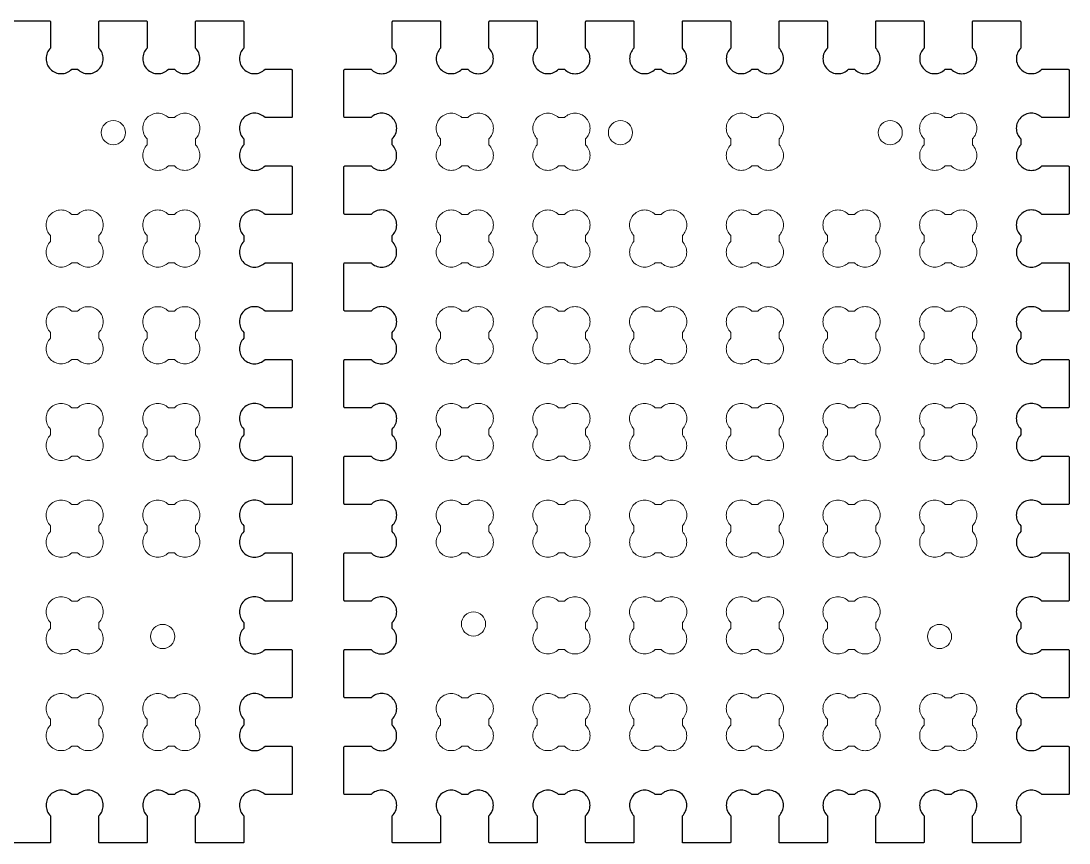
# Model space of a CAD drawing. Header units: millimetres. Extents: x -127 to 554, y -606 to 1045.
# Drawn here: x 197.7 to 306.1, y -31.8 to 53.2 of the extents above; entities that cross this region are included whole.
import ezdxf

# ---------------------------------------------------------------- set-up
doc = ezdxf.new("R2010")
doc.units = ezdxf.units.MM
doc.layers.get('0').update_dxf_attribs({"lineweight": 25})
doc.layers.add('holes', color=1, linetype='Continuous', lineweight=0)

msp = doc.modelspace()

# ---------------------------------------------------------------- linework, layer by layer
msp.add_lwpolyline([(195.83, 53.22), (200.63, 53.22, -0.414214), (200.73, 53.12), (200.73, 50.41, 0.414214), (200.73, 48.22, 0.414214), (202.92, 48.22), (203.54, 48.22, 0.414214), (205.73, 48.22, 0.414214), (205.73, 50.41), (205.73, 53.12, -0.414214), (205.83, 53.22), (210.63, 53.22, -0.414214), (210.73, 53.12), (210.73, 50.41, 0.414214), (210.73, 48.22, 0.414214), (212.92, 48.22), (213.54, 48.22, 0.414214), (215.73, 48.22, 0.414214), (215.73, 50.41), (215.73, 53.12, -0.414214), (215.83, 53.22), (220.63, 53.22, -0.414214), (220.73, 53.12), (220.73, 50.41, 0.414214), (220.73, 48.22, 0.414214), (222.92, 48.22), (225.63, 48.22, -0.414214), (225.73, 48.12), (225.73, 43.32, -0.414214), (225.63, 43.22), (222.92, 43.22, 0.414214), (220.73, 43.22, 0.414214), (220.73, 41.02), (220.73, 40.41, 0.414214), (220.73, 38.22, 0.414214), (222.92, 38.22), (225.63, 38.22, -0.414214), (225.73, 38.12), (225.73, 33.32, -0.414214), (225.63, 33.22), (222.92, 33.22, 0.414214), (220.73, 33.22, 0.414214), (220.73, 31.02), (220.73, 30.41, 0.414214), (220.73, 28.22, 0.414214), (222.92, 28.22), (225.63, 28.22, -0.414214), (225.73, 28.12), (225.73, 23.32, -0.414214), (225.63, 23.22), (222.92, 23.22, 0.414214), (220.73, 23.22, 0.414214), (220.73, 21.02), (220.73, 20.41, 0.414214), (220.73, 18.22, 0.414214), (222.92, 18.22), (225.63, 18.22, -0.414214), (225.73, 18.12), (225.73, 13.32, -0.414214), (225.63, 13.22), (222.92, 13.22, 0.414214), (220.73, 13.22, 0.414214), (220.73, 11.02), (220.73, 10.41, 0.414214), (220.73, 8.22, 0.414214), (222.92, 8.22), (225.63, 8.22, -0.414214), (225.73, 8.12), (225.73, 3.32, -0.414214), (225.63, 3.22), (222.92, 3.22, 0.414214), (220.73, 3.22, 0.414214), (220.73, 1.02), (220.73, 0.41, 0.414214), (220.73, -1.78, 0.414214), (222.92, -1.78), (225.63, -1.78, -0.414214), (225.73, -1.88), (225.73, -6.68, -0.414214), (225.63, -6.78), (222.92, -6.78, 0.414214), (220.73, -6.78, 0.414214), (220.73, -8.98), (220.73, -9.59, 0.414214), (220.73, -11.78, 0.414214), (222.92, -11.78), (225.63, -11.78, -0.414214), (225.73, -11.88), (225.73, -16.68, -0.414214), (225.63, -16.78), (222.92, -16.78, 0.414214), (220.73, -16.78, 0.414214), (220.73, -18.98), (220.73, -19.59, 0.414214), (220.73, -21.78, 0.414214), (222.92, -21.78), (225.63, -21.78, -0.414214), (225.73, -21.88), (225.73, -26.68, -0.414214), (225.63, -26.78), (222.92, -26.78, 0.414214), (220.73, -26.78, 0.414214), (220.73, -28.98), (220.73, -31.68, -0.414214), (220.63, -31.78), (215.83, -31.78, -0.414214), (215.73, -31.68), (215.73, -28.98, 0.414214), (215.73, -26.78, 0.414214), (213.54, -26.78), (212.92, -26.78, 0.414214), (210.73, -26.78, 0.414214), (210.73, -28.98), (210.73, -31.68, -0.414214), (210.63, -31.78), (205.83, -31.78, -0.414214), (205.73, -31.68), (205.73, -28.98, 0.414214), (205.73, -26.78, 0.414214), (203.54, -26.78), (202.92, -26.78, 0.414214), (200.73, -26.78, 0.414214), (200.73, -28.98), (200.73, -31.68, -0.414214), (200.63, -31.78), (195.83, -31.78, -0.414214)], format="xyb")
msp.add_lwpolyline([(231.18, -26.78, -0.414214), (231.08, -26.68), (231.08, -21.88, -0.414214), (231.18, -21.78), (233.88, -21.78, 0.414214), (236.08, -21.78, 0.414214), (236.08, -19.59), (236.08, -18.98, 0.414214), (236.08, -16.78, 0.414214), (233.88, -16.78), (231.18, -16.78, -0.414214), (231.08, -16.68), (231.08, -11.88, -0.414214), (231.18, -11.78), (233.88, -11.78, 0.414214), (236.08, -11.78, 0.414214), (236.08, -9.59), (236.08, -8.98, 0.414214), (236.08, -6.78, 0.414214), (233.88, -6.78), (231.18, -6.78, -0.414214), (231.08, -6.68), (231.08, -1.88, -0.414214), (231.18, -1.78), (233.88, -1.78, 0.414214), (236.08, -1.78, 0.414214), (236.08, 0.41), (236.08, 1.02, 0.414214), (236.08, 3.22, 0.414214), (233.88, 3.22), (231.18, 3.22, -0.414214), (231.08, 3.32), (231.08, 8.12, -0.414214), (231.18, 8.22), (233.88, 8.22, 0.414214), (236.08, 8.22, 0.414214), (236.08, 10.41), (236.08, 11.02, 0.414214), (236.08, 13.22, 0.414214), (233.88, 13.22), (231.18, 13.22, -0.414214), (231.08, 13.32), (231.08, 18.12, -0.414214), (231.18, 18.22), (233.88, 18.22, 0.414214), (236.08, 18.22, 0.414214), (236.08, 20.41), (236.08, 21.02, 0.414214), (236.08, 23.22, 0.414214), (233.88, 23.22), (231.18, 23.22, -0.414214), (231.08, 23.32), (231.08, 28.12, -0.414214), (231.18, 28.22), (233.88, 28.22, 0.414214), (236.08, 28.22, 0.414214), (236.08, 30.41), (236.08, 31.02, 0.414214), (236.08, 33.22, 0.414214), (233.88, 33.22), (231.18, 33.22, -0.414214), (231.08, 33.32), (231.08, 38.12, -0.414214), (231.18, 38.22), (233.88, 38.22, 0.414214), (236.08, 38.22, 0.414214), (236.08, 40.41), (236.08, 41.02, 0.414214), (236.08, 43.22, 0.414214), (233.88, 43.22), (231.18, 43.22, -0.414214), (231.08, 43.32), (231.08, 48.12, -0.414214), (231.18, 48.22), (233.88, 48.22, 0.414214), (236.08, 48.22, 0.414214), (236.08, 50.41), (236.08, 53.12, -0.414214), (236.18, 53.22), (240.98, 53.22, -0.414214), (241.08, 53.12), (241.08, 50.41, 0.414214), (241.08, 48.22, 0.414214), (243.27, 48.22), (243.88, 48.22, 0.414214), (246.08, 48.22, 0.414214), (246.08, 50.41), (246.08, 53.12, -0.414214), (246.18, 53.22), (250.98, 53.22, -0.414214), (251.08, 53.12), (251.08, 50.41, 0.414214), (251.08, 48.22, 0.414214), (253.27, 48.22), (253.88, 48.22, 0.414214), (256.08, 48.22, 0.414214), (256.08, 50.41), (256.08, 53.12, -0.414214), (256.18, 53.22), (260.98, 53.22, -0.414214), (261.08, 53.12), (261.08, 50.41, 0.414214), (261.08, 48.22, 0.414214), (263.27, 48.22), (263.88, 48.22, 0.414214), (266.08, 48.22, 0.414214), (266.08, 50.41), (266.08, 53.12, -0.414214), (266.18, 53.22), (270.98, 53.22, -0.414214), (271.08, 53.12), (271.08, 50.41, 0.414214), (271.08, 48.22, 0.414214), (273.27, 48.22), (273.88, 48.22, 0.414214), (276.08, 48.22, 0.414214), (276.08, 50.41), (276.08, 53.12, -0.414214), (276.18, 53.22), (280.98, 53.22, -0.414214), (281.08, 53.12), (281.08, 50.41, 0.414214), (281.08, 48.22, 0.414214), (283.27, 48.22), (283.88, 48.22, 0.414214), (286.08, 48.22, 0.414214), (286.08, 50.41), (286.08, 53.12, -0.414214), (286.18, 53.22), (290.98, 53.22, -0.414214), (291.08, 53.12), (291.08, 50.41, 0.414214), (291.08, 48.22, 0.414214), (293.27, 48.22), (293.88, 48.22, 0.414214), (296.08, 48.22, 0.414214), (296.08, 50.41), (296.08, 53.12, -0.414214), (296.18, 53.22), (300.98, 53.22, -0.414214), (301.08, 53.12), (301.08, 50.41, 0.414214), (301.08, 48.22, 0.414214), (303.27, 48.22), (305.98, 48.22, -0.414214), (306.08, 48.12), (306.08, 43.32, -0.414214), (305.98, 43.22), (303.27, 43.22, 0.414214), (301.08, 43.22, 0.414214), (301.08, 41.02), (301.08, 40.41, 0.414214), (301.08, 38.22, 0.414214), (303.27, 38.22), (305.98, 38.22, -0.414214), (306.08, 38.12), (306.08, 33.32, -0.414214), (305.98, 33.22), (303.27, 33.22, 0.414214), (301.08, 33.22, 0.414214), (301.08, 31.02), (301.08, 30.41, 0.414214), (301.08, 28.22, 0.414214), (303.27, 28.22), (305.98, 28.22, -0.414214), (306.08, 28.12), (306.08, 23.32, -0.414214), (305.98, 23.22), (303.27, 23.22, 0.414214), (301.08, 23.22, 0.414214), (301.08, 21.02), (301.08, 20.41, 0.414214), (301.08, 18.22, 0.414214), (303.27, 18.22), (305.98, 18.22, -0.414214), (306.08, 18.12), (306.08, 13.32, -0.414214), (305.98, 13.22), (303.27, 13.22, 0.414214), (301.08, 13.22, 0.414214), (301.08, 11.02), (301.08, 10.41, 0.414214), (301.08, 8.22, 0.414214), (303.27, 8.22), (305.98, 8.22, -0.414214), (306.08, 8.12), (306.08, 3.32, -0.414214), (305.98, 3.22), (303.27, 3.22, 0.414214), (301.08, 3.22, 0.414214), (301.08, 1.02), (301.08, 0.41, 0.414214), (301.08, -1.78, 0.414214), (303.27, -1.78), (305.98, -1.78, -0.414214), (306.08, -1.88), (306.08, -6.68, -0.414214), (305.98, -6.78), (303.27, -6.78, 0.414214), (301.08, -6.78, 0.414214), (301.08, -8.98), (301.08, -9.59, 0.414214), (301.08, -11.78, 0.414214), (303.27, -11.78), (305.98, -11.78, -0.414214), (306.08, -11.88), (306.08, -16.68, -0.414214), (305.98, -16.78), (303.27, -16.78, 0.414214), (301.08, -16.78, 0.414214), (301.08, -18.98), (301.08, -19.59, 0.414214), (301.08, -21.78, 0.414214), (303.27, -21.78), (305.98, -21.78, -0.414214), (306.08, -21.88), (306.08, -26.68, -0.414214), (305.98, -26.78), (303.27, -26.78, 0.414214), (301.08, -26.78, 0.414214), (301.08, -28.98), (301.08, -31.68, -0.414214), (300.98, -31.78), (296.18, -31.78, -0.414214), (296.08, -31.68), (296.08, -28.98, 0.414214), (296.08, -26.78, 0.414214), (293.88, -26.78), (293.27, -26.78, 0.414214), (291.08, -26.78, 0.414214), (291.08, -28.98), (291.08, -31.68, -0.414214), (290.98, -31.78), (286.18, -31.78, -0.414214), (286.08, -31.68), (286.08, -28.98, 0.414214), (286.08, -26.78, 0.414214), (283.88, -26.78), (283.27, -26.78, 0.414214), (281.08, -26.78, 0.414214), (281.08, -28.98), (281.08, -31.68, -0.414214), (280.98, -31.78), (276.18, -31.78, -0.414214), (276.08, -31.68), (276.08, -28.98, 0.414214), (276.08, -26.78, 0.414214), (273.88, -26.78), (273.27, -26.78, 0.414214), (271.08, -26.78, 0.414214), (271.08, -28.98), (271.08, -31.68, -0.414214), (270.98, -31.78), (266.18, -31.78, -0.414214), (266.08, -31.68), (266.08, -28.98, 0.414214), (266.08, -26.78, 0.414214), (263.88, -26.78), (263.27, -26.78, 0.414214), (261.08, -26.78, 0.414214), (261.08, -28.98), (261.08, -31.68, -0.414214), (260.98, -31.78), (256.18, -31.78, -0.414214), (256.08, -31.68), (256.08, -28.98, 0.414214), (256.08, -26.78, 0.414214), (253.88, -26.78), (253.27, -26.78, 0.414214), (251.08, -26.78, 0.414214), (251.08, -28.98), (251.08, -31.68, -0.414214), (250.98, -31.78), (246.18, -31.78, -0.414214), (246.08, -31.68), (246.08, -28.98, 0.414214), (246.08, -26.78, 0.414214), (243.88, -26.78), (243.27, -26.78, 0.414214), (241.08, -26.78, 0.414214), (241.08, -28.98), (241.08, -31.68, -0.414214), (240.98, -31.78), (236.18, -31.78, -0.414214), (236.08, -31.68), (236.08, -28.98, 0.414214), (236.08, -26.78, 0.414214), (233.88, -26.78), (231.18, -26.78)], format="xyb", close=True)
at = {"layer": 'holes'}
for points in [[(213.54, 38.22, 0.414214), (215.73, 38.22, 0.414214), (215.73, 40.41), (215.73, 41.02, 0.414214), (215.73, 43.22, 0.414214), (213.54, 43.22), (212.92, 43.22, 0.414214), (210.73, 43.22, 0.414214), (210.73, 41.02), (210.73, 40.41, 0.414214), (210.73, 38.22, 0.414214), (212.92, 38.22), (213.54, 38.22)], [(243.88, 38.22, 0.414214), (246.08, 38.22, 0.414214), (246.08, 40.41), (246.08, 41.02, 0.414214), (246.08, 43.22, 0.414214), (243.88, 43.22), (243.27, 43.22, 0.414214), (241.08, 43.22, 0.414214), (241.08, 41.02), (241.08, 40.41, 0.414214), (241.08, 38.22, 0.414214), (243.27, 38.22), (243.88, 38.22)], [(253.88, 38.22, 0.414214), (256.08, 38.22, 0.414214), (256.08, 40.41), (256.08, 41.02, 0.414214), (256.08, 43.22, 0.414214), (253.88, 43.22), (253.27, 43.22, 0.414214), (251.08, 43.22, 0.414214), (251.08, 41.02), (251.08, 40.41, 0.414214), (251.08, 38.22, 0.414214), (253.27, 38.22), (253.88, 38.22)], [(273.88, 38.22, 0.414214), (276.08, 38.22, 0.414214), (276.08, 40.41), (276.08, 41.02, 0.414214), (276.08, 43.22, 0.414214), (273.88, 43.22), (273.27, 43.22, 0.414214), (271.08, 43.22, 0.414214), (271.08, 41.02), (271.08, 40.41, 0.414214), (271.08, 38.22, 0.414214), (273.27, 38.22), (273.88, 38.22)], [(293.88, 38.22, 0.414214), (296.08, 38.22, 0.414214), (296.08, 40.41), (296.08, 41.02, 0.414214), (296.08, 43.22, 0.414214), (293.88, 43.22), (293.27, 43.22, 0.414214), (291.08, 43.22, 0.414214), (291.08, 41.02), (291.08, 40.41, 0.414214), (291.08, 38.22, 0.414214), (293.27, 38.22), (293.88, 38.22)], [(203.54, 28.22, 0.414214), (205.73, 28.22, 0.414214), (205.73, 30.41), (205.73, 31.02, 0.414214), (205.73, 33.22, 0.414214), (203.54, 33.22), (202.92, 33.22, 0.414214), (200.73, 33.22, 0.414214), (200.73, 31.02), (200.73, 30.41, 0.414214), (200.73, 28.22, 0.414214), (202.92, 28.22), (203.54, 28.22)], [(213.54, 28.22, 0.414214), (215.73, 28.22, 0.414214), (215.73, 30.41), (215.73, 31.02, 0.414214), (215.73, 33.22, 0.414214), (213.54, 33.22), (212.92, 33.22, 0.414214), (210.73, 33.22, 0.414214), (210.73, 31.02), (210.73, 30.41, 0.414214), (210.73, 28.22, 0.414214), (212.92, 28.22), (213.54, 28.22)], [(243.88, 28.22, 0.414214), (246.08, 28.22, 0.414214), (246.08, 30.41), (246.08, 31.02, 0.414214), (246.08, 33.22, 0.414214), (243.88, 33.22), (243.27, 33.22, 0.414214), (241.08, 33.22, 0.414214), (241.08, 31.02), (241.08, 30.41, 0.414214), (241.08, 28.22, 0.414214), (243.27, 28.22), (243.88, 28.22)], [(253.88, 28.22, 0.414214), (256.08, 28.22, 0.414214), (256.08, 30.41), (256.08, 31.02, 0.414214), (256.08, 33.22, 0.414214), (253.88, 33.22), (253.27, 33.22, 0.414214), (251.08, 33.22, 0.414214), (251.08, 31.02), (251.08, 30.41, 0.414214), (251.08, 28.22, 0.414214), (253.27, 28.22), (253.88, 28.22)], [(263.88, 28.22, 0.414214), (266.08, 28.22, 0.414214), (266.08, 30.41), (266.08, 31.02, 0.414214), (266.08, 33.22, 0.414214), (263.88, 33.22), (263.27, 33.22, 0.414214), (261.08, 33.22, 0.414214), (261.08, 31.02), (261.08, 30.41, 0.414214), (261.08, 28.22, 0.414214), (263.27, 28.22), (263.88, 28.22)], [(273.88, 28.22, 0.414214), (276.08, 28.22, 0.414214), (276.08, 30.41), (276.08, 31.02, 0.414214), (276.08, 33.22, 0.414214), (273.88, 33.22), (273.27, 33.22, 0.414214), (271.08, 33.22, 0.414214), (271.08, 31.02), (271.08, 30.41, 0.414214), (271.08, 28.22, 0.414214), (273.27, 28.22), (273.88, 28.22)], [(283.88, 28.22, 0.414214), (286.08, 28.22, 0.414214), (286.08, 30.41), (286.08, 31.02, 0.414214), (286.08, 33.22, 0.414214), (283.88, 33.22), (283.27, 33.22, 0.414214), (281.08, 33.22, 0.414214), (281.08, 31.02), (281.08, 30.41, 0.414214), (281.08, 28.22, 0.414214), (283.27, 28.22), (283.88, 28.22)], [(293.88, 28.22, 0.414214), (296.08, 28.22, 0.414214), (296.08, 30.41), (296.08, 31.02, 0.414214), (296.08, 33.22, 0.414214), (293.88, 33.22), (293.27, 33.22, 0.414214), (291.08, 33.22, 0.414214), (291.08, 31.02), (291.08, 30.41, 0.414214), (291.08, 28.22, 0.414214), (293.27, 28.22), (293.88, 28.22)], [(203.54, 18.22, 0.414214), (205.73, 18.22, 0.414214), (205.73, 20.41), (205.73, 21.02, 0.414214), (205.73, 23.22, 0.414214), (203.54, 23.22), (202.92, 23.22, 0.414214), (200.73, 23.22, 0.414214), (200.73, 21.02), (200.73, 20.41, 0.414214), (200.73, 18.22, 0.414214), (202.92, 18.22), (203.54, 18.22)], [(213.54, 18.22, 0.414214), (215.73, 18.22, 0.414214), (215.73, 20.41), (215.73, 21.02, 0.414214), (215.73, 23.22, 0.414214), (213.54, 23.22), (212.92, 23.22, 0.414214), (210.73, 23.22, 0.414214), (210.73, 21.02), (210.73, 20.41, 0.414214), (210.73, 18.22, 0.414214), (212.92, 18.22), (213.54, 18.22)], [(243.88, 18.22, 0.414214), (246.08, 18.22, 0.414214), (246.08, 20.41), (246.08, 21.02, 0.414214), (246.08, 23.22, 0.414214), (243.88, 23.22), (243.27, 23.22, 0.414214), (241.08, 23.22, 0.414214), (241.08, 21.02), (241.08, 20.41, 0.414214), (241.08, 18.22, 0.414214), (243.27, 18.22), (243.88, 18.22)], [(253.88, 18.22, 0.414214), (256.08, 18.22, 0.414214), (256.08, 20.41), (256.08, 21.02, 0.414214), (256.08, 23.22, 0.414214), (253.88, 23.22), (253.27, 23.22, 0.414214), (251.08, 23.22, 0.414214), (251.08, 21.02), (251.08, 20.41, 0.414214), (251.08, 18.22, 0.414214), (253.27, 18.22), (253.88, 18.22)], [(263.88, 18.22, 0.414214), (266.08, 18.22, 0.414214), (266.08, 20.41), (266.08, 21.02, 0.414214), (266.08, 23.22, 0.414214), (263.88, 23.22), (263.27, 23.22, 0.414214), (261.08, 23.22, 0.414214), (261.08, 21.02), (261.08, 20.41, 0.414214), (261.08, 18.22, 0.414214), (263.27, 18.22), (263.88, 18.22)], [(273.88, 18.22, 0.414214), (276.08, 18.22, 0.414214), (276.08, 20.41), (276.08, 21.02, 0.414214), (276.08, 23.22, 0.414214), (273.88, 23.22), (273.27, 23.22, 0.414214), (271.08, 23.22, 0.414214), (271.08, 21.02), (271.08, 20.41, 0.414214), (271.08, 18.22, 0.414214), (273.27, 18.22), (273.88, 18.22)], [(283.88, 18.22, 0.414214), (286.08, 18.22, 0.414214), (286.08, 20.41), (286.08, 21.02, 0.414214), (286.08, 23.22, 0.414214), (283.88, 23.22), (283.27, 23.22, 0.414214), (281.08, 23.22, 0.414214), (281.08, 21.02), (281.08, 20.41, 0.414214), (281.08, 18.22, 0.414214), (283.27, 18.22), (283.88, 18.22)], [(293.88, 18.22, 0.414214), (296.08, 18.22, 0.414214), (296.08, 20.41), (296.08, 21.02, 0.414214), (296.08, 23.22, 0.414214), (293.88, 23.22), (293.27, 23.22, 0.414214), (291.08, 23.22, 0.414214), (291.08, 21.02), (291.08, 20.41, 0.414214), (291.08, 18.22, 0.414214), (293.27, 18.22), (293.88, 18.22)], [(203.54, 8.22, 0.414214), (205.73, 8.22, 0.414214), (205.73, 10.41), (205.73, 11.02, 0.414214), (205.73, 13.22, 0.414214), (203.54, 13.22), (202.92, 13.22, 0.414214), (200.73, 13.22, 0.414214), (200.73, 11.02), (200.73, 10.41, 0.414214), (200.73, 8.22, 0.414214), (202.92, 8.22), (203.54, 8.22)], [(213.54, 8.22, 0.414214), (215.73, 8.22, 0.414214), (215.73, 10.41), (215.73, 11.02, 0.414214), (215.73, 13.22, 0.414214), (213.54, 13.22), (212.92, 13.22, 0.414214), (210.73, 13.22, 0.414214), (210.73, 11.02), (210.73, 10.41, 0.414214), (210.73, 8.22, 0.414214), (212.92, 8.22), (213.54, 8.22)], [(243.88, 8.22, 0.414214), (246.08, 8.22, 0.414214), (246.08, 10.41), (246.08, 11.02, 0.414214), (246.08, 13.22, 0.414214), (243.88, 13.22), (243.27, 13.22, 0.414214), (241.08, 13.22, 0.414214), (241.08, 11.02), (241.08, 10.41, 0.414214), (241.08, 8.22, 0.414214), (243.27, 8.22), (243.88, 8.22)], [(253.88, 8.22, 0.414214), (256.08, 8.22, 0.414214), (256.08, 10.41), (256.08, 11.02, 0.414214), (256.08, 13.22, 0.414214), (253.88, 13.22), (253.27, 13.22, 0.414214), (251.08, 13.22, 0.414214), (251.08, 11.02), (251.08, 10.41, 0.414214), (251.08, 8.22, 0.414214), (253.27, 8.22), (253.88, 8.22)], [(263.88, 8.22, 0.414214), (266.08, 8.22, 0.414214), (266.08, 10.41), (266.08, 11.02, 0.414214), (266.08, 13.22, 0.414214), (263.88, 13.22), (263.27, 13.22, 0.414214), (261.08, 13.22, 0.414214), (261.08, 11.02), (261.08, 10.41, 0.414214), (261.08, 8.22, 0.414214), (263.27, 8.22), (263.88, 8.22)], [(273.88, 8.22, 0.414214), (276.08, 8.22, 0.414214), (276.08, 10.41), (276.08, 11.02, 0.414214), (276.08, 13.22, 0.414214), (273.88, 13.22), (273.27, 13.22, 0.414214), (271.08, 13.22, 0.414214), (271.08, 11.02), (271.08, 10.41, 0.414214), (271.08, 8.22, 0.414214), (273.27, 8.22), (273.88, 8.22)], [(283.88, 8.22, 0.414214), (286.08, 8.22, 0.414214), (286.08, 10.41), (286.08, 11.02, 0.414214), (286.08, 13.22, 0.414214), (283.88, 13.22), (283.27, 13.22, 0.414214), (281.08, 13.22, 0.414214), (281.08, 11.02), (281.08, 10.41, 0.414214), (281.08, 8.22, 0.414214), (283.27, 8.22), (283.88, 8.22)], [(293.88, 8.22, 0.414214), (296.08, 8.22, 0.414214), (296.08, 10.41), (296.08, 11.02, 0.414214), (296.08, 13.22, 0.414214), (293.88, 13.22), (293.27, 13.22, 0.414214), (291.08, 13.22, 0.414214), (291.08, 11.02), (291.08, 10.41, 0.414214), (291.08, 8.22, 0.414214), (293.27, 8.22), (293.88, 8.22)], [(203.54, -1.78, 0.414214), (205.73, -1.78, 0.414214), (205.73, 0.41), (205.73, 1.02, 0.414214), (205.73, 3.22, 0.414214), (203.54, 3.22), (202.92, 3.22, 0.414214), (200.73, 3.22, 0.414214), (200.73, 1.02), (200.73, 0.41, 0.414214), (200.73, -1.78, 0.414214), (202.92, -1.78), (203.54, -1.78)], [(213.54, -1.78, 0.414214), (215.73, -1.78, 0.414214), (215.73, 0.41), (215.73, 1.02, 0.414214), (215.73, 3.22, 0.414214), (213.54, 3.22), (212.92, 3.22, 0.414214), (210.73, 3.22, 0.414214), (210.73, 1.02), (210.73, 0.41, 0.414214), (210.73, -1.78, 0.414214), (212.92, -1.78), (213.54, -1.78)], [(243.88, -1.78, 0.414214), (246.08, -1.78, 0.414214), (246.08, 0.41), (246.08, 1.02, 0.414214), (246.08, 3.22, 0.414214), (243.88, 3.22), (243.27, 3.22, 0.414214), (241.08, 3.22, 0.414214), (241.08, 1.02), (241.08, 0.41, 0.414214), (241.08, -1.78, 0.414214), (243.27, -1.78), (243.88, -1.78)], [(253.88, -1.78, 0.414214), (256.08, -1.78, 0.414214), (256.08, 0.41), (256.08, 1.02, 0.414214), (256.08, 3.22, 0.414214), (253.88, 3.22), (253.27, 3.22, 0.414214), (251.08, 3.22, 0.414214), (251.08, 1.02), (251.08, 0.41, 0.414214), (251.08, -1.78, 0.414214), (253.27, -1.78), (253.88, -1.78)], [(263.88, -1.78, 0.414214), (266.08, -1.78, 0.414214), (266.08, 0.41), (266.08, 1.02, 0.414214), (266.08, 3.22, 0.414214), (263.88, 3.22), (263.27, 3.22, 0.414214), (261.08, 3.22, 0.414214), (261.08, 1.02), (261.08, 0.41, 0.414214), (261.08, -1.78, 0.414214), (263.27, -1.78), (263.88, -1.78)], [(273.88, -1.78, 0.414214), (276.08, -1.78, 0.414214), (276.08, 0.41), (276.08, 1.02, 0.414214), (276.08, 3.22, 0.414214), (273.88, 3.22), (273.27, 3.22, 0.414214), (271.08, 3.22, 0.414214), (271.08, 1.02), (271.08, 0.41, 0.414214), (271.08, -1.78, 0.414214), (273.27, -1.78), (273.88, -1.78)], [(283.88, -1.78, 0.414214), (286.08, -1.78, 0.414214), (286.08, 0.41), (286.08, 1.02, 0.414214), (286.08, 3.22, 0.414214), (283.88, 3.22), (283.27, 3.22, 0.414214), (281.08, 3.22, 0.414214), (281.08, 1.02), (281.08, 0.41, 0.414214), (281.08, -1.78, 0.414214), (283.27, -1.78), (283.88, -1.78)], [(293.88, -1.78, 0.414214), (296.08, -1.78, 0.414214), (296.08, 0.41), (296.08, 1.02, 0.414214), (296.08, 3.22, 0.414214), (293.88, 3.22), (293.27, 3.22, 0.414214), (291.08, 3.22, 0.414214), (291.08, 1.02), (291.08, 0.41, 0.414214), (291.08, -1.78, 0.414214), (293.27, -1.78), (293.88, -1.78)], [(203.54, -11.78, 0.414214), (205.73, -11.78, 0.414214), (205.73, -9.59), (205.73, -8.98, 0.414214), (205.73, -6.78, 0.414214), (203.54, -6.78), (202.92, -6.78, 0.414214), (200.73, -6.78, 0.414214), (200.73, -8.98), (200.73, -9.59, 0.414214), (200.73, -11.78, 0.414214), (202.92, -11.78), (203.54, -11.78)], [(253.88, -11.78, 0.414214), (256.08, -11.78, 0.414214), (256.08, -9.59), (256.08, -8.98, 0.414214), (256.08, -6.78, 0.414214), (253.88, -6.78), (253.27, -6.78, 0.414214), (251.08, -6.78, 0.414214), (251.08, -8.98), (251.08, -9.59, 0.414214), (251.08, -11.78, 0.414214), (253.27, -11.78), (253.88, -11.78)], [(263.88, -11.78, 0.414214), (266.08, -11.78, 0.414214), (266.08, -9.59), (266.08, -8.98, 0.414214), (266.08, -6.78, 0.414214), (263.88, -6.78), (263.27, -6.78, 0.414214), (261.08, -6.78, 0.414214), (261.08, -8.98), (261.08, -9.59, 0.414214), (261.08, -11.78, 0.414214), (263.27, -11.78), (263.88, -11.78)], [(273.88, -11.78, 0.414214), (276.08, -11.78, 0.414214), (276.08, -9.59), (276.08, -8.98, 0.414214), (276.08, -6.78, 0.414214), (273.88, -6.78), (273.27, -6.78, 0.414214), (271.08, -6.78, 0.414214), (271.08, -8.98), (271.08, -9.59, 0.414214), (271.08, -11.78, 0.414214), (273.27, -11.78), (273.88, -11.78)], [(283.88, -11.78, 0.414214), (286.08, -11.78, 0.414214), (286.08, -9.59), (286.08, -8.98, 0.414214), (286.08, -6.78, 0.414214), (283.88, -6.78), (283.27, -6.78, 0.414214), (281.08, -6.78, 0.414214), (281.08, -8.98), (281.08, -9.59, 0.414214), (281.08, -11.78, 0.414214), (283.27, -11.78), (283.88, -11.78)], [(203.54, -21.78, 0.414214), (205.73, -21.78, 0.414214), (205.73, -19.59), (205.73, -18.98, 0.414214), (205.73, -16.78, 0.414214), (203.54, -16.78), (202.92, -16.78, 0.414214), (200.73, -16.78, 0.414214), (200.73, -18.98), (200.73, -19.59, 0.414214), (200.73, -21.78, 0.414214), (202.92, -21.78), (203.54, -21.78)], [(213.54, -21.78, 0.414214), (215.73, -21.78, 0.414214), (215.73, -19.59), (215.73, -18.98, 0.414214), (215.73, -16.78, 0.414214), (213.54, -16.78), (212.92, -16.78, 0.414214), (210.73, -16.78, 0.414214), (210.73, -18.98), (210.73, -19.59, 0.414214), (210.73, -21.78, 0.414214), (212.92, -21.78), (213.54, -21.78)], [(243.88, -21.78, 0.414214), (246.08, -21.78, 0.414214), (246.08, -19.59), (246.08, -18.98, 0.414214), (246.08, -16.78, 0.414214), (243.88, -16.78), (243.27, -16.78, 0.414214), (241.08, -16.78, 0.414214), (241.08, -18.98), (241.08, -19.59, 0.414214), (241.08, -21.78, 0.414214), (243.27, -21.78), (243.88, -21.78)], [(253.88, -21.78, 0.414214), (256.08, -21.78, 0.414214), (256.08, -19.59), (256.08, -18.98, 0.414214), (256.08, -16.78, 0.414214), (253.88, -16.78), (253.27, -16.78, 0.414214), (251.08, -16.78, 0.414214), (251.08, -18.98), (251.08, -19.59, 0.414214), (251.08, -21.78, 0.414214), (253.27, -21.78), (253.88, -21.78)], [(263.88, -21.78, 0.414214), (266.08, -21.78, 0.414214), (266.08, -19.59), (266.08, -18.98, 0.414214), (266.08, -16.78, 0.414214), (263.88, -16.78), (263.27, -16.78, 0.414214), (261.08, -16.78, 0.414214), (261.08, -18.98), (261.08, -19.59, 0.414214), (261.08, -21.78, 0.414214), (263.27, -21.78), (263.88, -21.78)], [(273.88, -21.78, 0.414214), (276.08, -21.78, 0.414214), (276.08, -19.59), (276.08, -18.98, 0.414214), (276.08, -16.78, 0.414214), (273.88, -16.78), (273.27, -16.78, 0.414214), (271.08, -16.78, 0.414214), (271.08, -18.98), (271.08, -19.59, 0.414214), (271.08, -21.78, 0.414214), (273.27, -21.78), (273.88, -21.78)], [(283.88, -21.78, 0.414214), (286.08, -21.78, 0.414214), (286.08, -19.59), (286.08, -18.98, 0.414214), (286.08, -16.78, 0.414214), (283.88, -16.78), (283.27, -16.78, 0.414214), (281.08, -16.78, 0.414214), (281.08, -18.98), (281.08, -19.59, 0.414214), (281.08, -21.78, 0.414214), (283.27, -21.78), (283.88, -21.78)], [(293.88, -21.78, 0.414214), (296.08, -21.78, 0.414214), (296.08, -19.59), (296.08, -18.98, 0.414214), (296.08, -16.78, 0.414214), (293.88, -16.78), (293.27, -16.78, 0.414214), (291.08, -16.78, 0.414214), (291.08, -18.98), (291.08, -19.59, 0.414214), (291.08, -21.78, 0.414214), (293.27, -21.78), (293.88, -21.78)]]:
    msp.add_lwpolyline(points, format="xyb", close=True, dxfattribs=at)
for centre in [(207.23, 41.67), (259.68, 41.67), (287.58, 41.67), (244.48, -9.13), (212.33, -10.43), (292.68, -10.43)]:
    msp.add_circle(centre, 1.25, dxfattribs=at)

doc.saveas('drawing.dxf')
